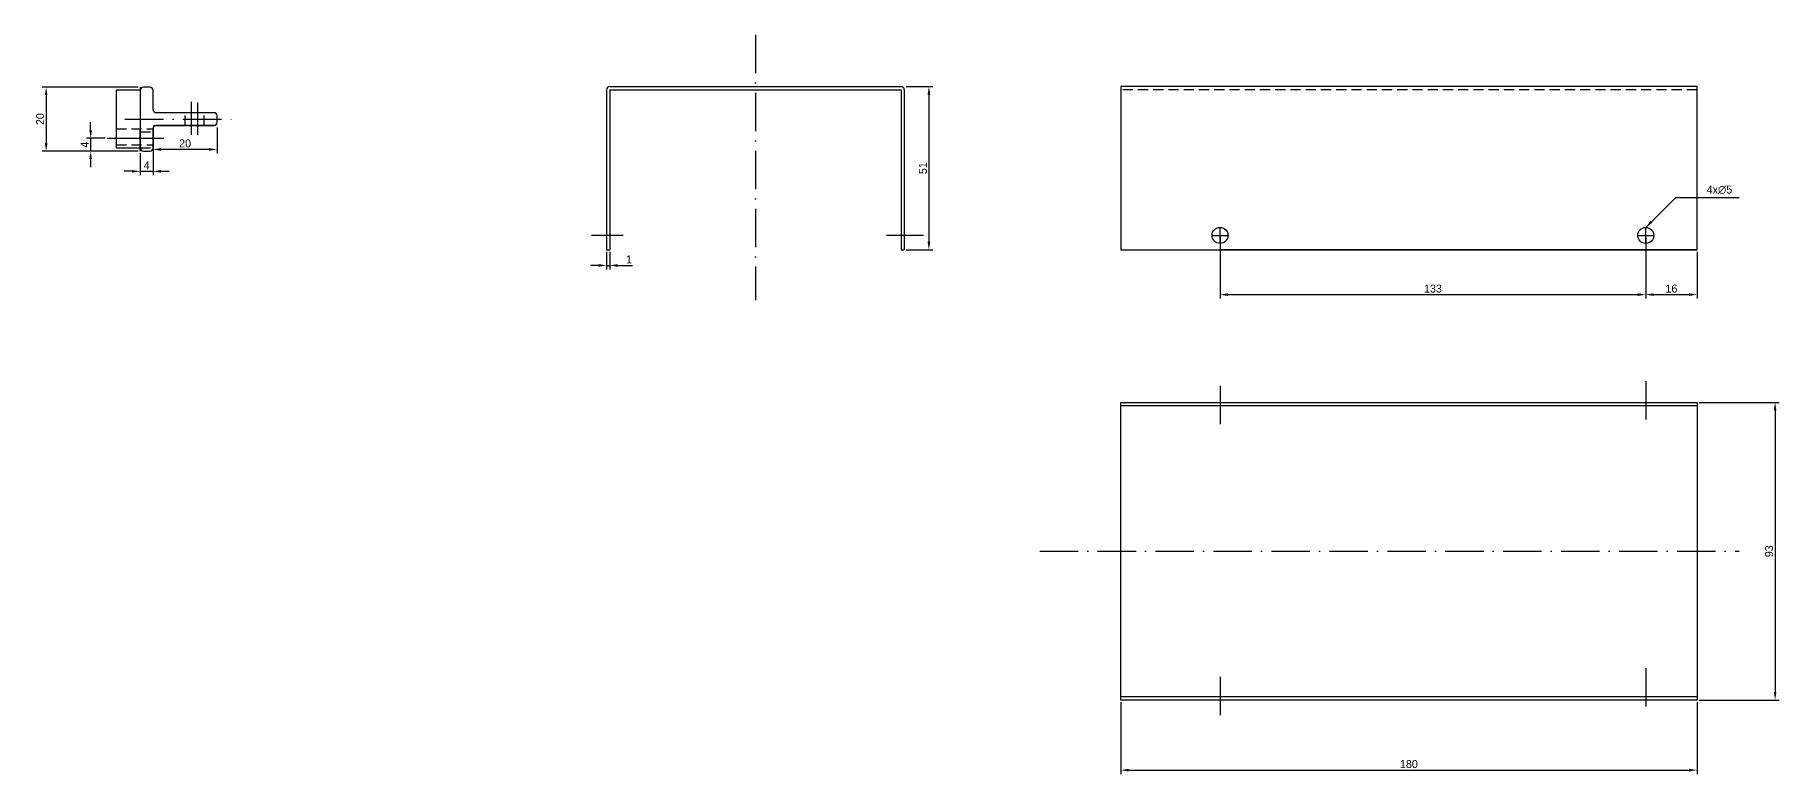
# Model space of a CAD drawing. Header units: millimetres. Extents: x -4548 to 362, y -239 to 259.
# Drawn here: x -1412 to -867, y -22 to 209 of the extents above; entities that cross this region are included whole.
import ezdxf

# ---------------------------------------------------------------- set-up
doc = ezdxf.new("R2010")
doc.units = ezdxf.units.MM
doc.linetypes.add('ACAD_ISO10W100', pattern=[18, 12, -3, 0, -3])
doc.linetypes.add('HIDDEN2', pattern=[4.7625, 3.175, -1.5875])
for name, color, linetype in [('Contorno', 7, 'Continuous'), ('Cortes', 140, 'HIDDEN2'), ('Cotas', 1, 'Continuous'), ('Linhas_de_Centro', 5, 'ACAD_ISO10W100')]:
    doc.layers.add(name, color=color, linetype=linetype)
doc.dimstyles.new('ISO-25', dxfattribs={"dimtxt": 2.5, "dimasz": 2.5, "dimexe": 1.25, "dimexo": 0.625, "dimtad": 1, "dimtxsty": 'Standard', "dimcen": 2.5, "dimadec": 0, "dimazin": 0, "dimtfac": 1, "dimtmove": 0, "dimatfit": 3, "dimfxl": 0, "dimarcsym": 0})

# ---------------------------------------------------------------- blocks, each defined once
blk = doc.blocks.new('*D21')
at = {"layer": 'Cotas', "color": 0, "lineweight": -2}
for p, q in [((-1139.88, 192.69), (-1131.56, 192.69)), ((-1132.81, 190.19), (-1132.81, 144.19)), ((-1139.88, 141.69), (-1131.56, 141.69))]:
    blk.add_line(p, q, dxfattribs=at)
at = {"layer": 'Cotas', "color": 0}
for points in [[(-1133.22, 190.19), (-1132.39, 190.19), (-1132.81, 192.69)], [(-1133.22, 144.19), (-1132.39, 144.19), (-1132.81, 141.69)]]:
    blk.add_solid(points, dxfattribs=at)
at = {"layer": 'Defpoints', "color": 0}
for p in [(-1140.51, 192.69), (-1140.51, 141.69), (-1132.81, 141.69)]:
    blk.add_point(p, dxfattribs=at)
at = {"layer": 'Cotas', "color": 0, "insert": (-1134.68, 167.19), "char_height": 2.5, "attachment_point": 5, "rotation": 90}
blk.add_mtext('51', dxfattribs=at)
blk = doc.blocks.new('*D22')
at = {"layer": 'Cotas', "color": 0, "lineweight": -2}
for p, q in [((-892.26, 94.03), (-867.24, 94.03)), ((-868.49, 91.53), (-868.49, 3.53)), ((-892.26, 1.03), (-867.24, 1.03))]:
    blk.add_line(p, q, dxfattribs=at)
at = {"layer": 'Cotas', "color": 0}
for points in [[(-868.91, 91.53), (-868.07, 91.53), (-868.49, 94.03)], [(-868.91, 3.53), (-868.07, 3.53), (-868.49, 1.03)]]:
    blk.add_solid(points, dxfattribs=at)
at = {"layer": 'Defpoints', "color": 0}
for p in [(-892.88, 94.03), (-892.88, 1.03), (-868.49, 1.03)]:
    blk.add_point(p, dxfattribs=at)
at = {"layer": 'Cotas', "color": 0, "insert": (-870.37, 47.53), "char_height": 2.5, "attachment_point": 5, "rotation": 90}
blk.add_mtext('93', dxfattribs=at)
blk = doc.blocks.new('*D23')
at = {"layer": 'Cotas', "color": 0, "lineweight": -2}
for p, q in [((-1236.01, 136.81), (-1238.51, 136.81)), ((-1233.51, 141.06), (-1233.51, 135.56)), ((-1233.51, 136.81), (-1232.51, 136.81)), ((-1232.51, 141.06), (-1232.51, 135.56)), ((-1230.01, 136.81), (-1225.42, 136.81))]:
    blk.add_line(p, q, dxfattribs=at)
at = {"layer": 'Cotas', "color": 0}
for points in [[(-1236.01, 137.23), (-1236.01, 136.39), (-1233.51, 136.81)], [(-1230.01, 137.23), (-1230.01, 136.39), (-1232.51, 136.81)]]:
    blk.add_solid(points, dxfattribs=at)
at = {"layer": 'Defpoints', "color": 0}
for p in [(-1233.51, 141.69), (-1232.51, 141.69), (-1232.51, 136.81)]:
    blk.add_point(p, dxfattribs=at)
at = {"layer": 'Cotas', "color": 0, "insert": (-1226.47, 138.69), "char_height": 2.5, "attachment_point": 5}
blk.add_mtext('1', dxfattribs=at)
blk = doc.blocks.new('*D25')
at = {"layer": 'Cotas', "color": 0, "lineweight": -2}
for p, q in [((-1072.88, 0.4), (-1072.88, -22.11)), ((-892.88, 0.4), (-892.88, -22.11)), ((-1070.38, -20.86), (-895.38, -20.86))]:
    blk.add_line(p, q, dxfattribs=at)
at = {"layer": 'Cotas', "color": 0}
for points in [[(-1070.38, -20.44), (-1070.38, -21.27), (-1072.88, -20.86)], [(-895.38, -20.44), (-895.38, -21.27), (-892.88, -20.86)]]:
    blk.add_solid(points, dxfattribs=at)
at = {"layer": 'Defpoints', "color": 0}
for p in [(-1072.88, 1.03), (-892.88, 1.03), (-892.88, -20.86)]:
    blk.add_point(p, dxfattribs=at)
at = {"layer": 'Cotas', "color": 0, "insert": (-982.88, -18.98), "char_height": 2.5, "attachment_point": 5}
blk.add_mtext('180', dxfattribs=at)
blk = doc.blocks.new('*D26')
at = {"layer": 'Cotas', "color": 0, "lineweight": -2}
for p, q in [((-1041.88, 145.56), (-1041.88, 126.43)), ((-908.88, 145.56), (-908.88, 126.43)), ((-1039.38, 127.68), (-911.38, 127.68))]:
    blk.add_line(p, q, dxfattribs=at)
at = {"layer": 'Cotas', "color": 0}
for points in [[(-1039.38, 128.1), (-1039.38, 127.27), (-1041.88, 127.68)], [(-911.38, 128.1), (-911.38, 127.27), (-908.88, 127.68)]]:
    blk.add_solid(points, dxfattribs=at)
at = {"layer": 'Defpoints', "color": 0}
for p in [(-1041.88, 146.19), (-908.88, 146.19), (-908.88, 127.68)]:
    blk.add_point(p, dxfattribs=at)
at = {"layer": 'Cotas', "color": 0, "insert": (-975.38, 129.56), "char_height": 2.5, "attachment_point": 5}
blk.add_mtext('133', dxfattribs=at)
blk = doc.blocks.new('*D27')
at = {"layer": 'Cotas', "color": 0, "lineweight": -2}
for p, q in [((-908.88, 145.56), (-908.88, 126.43)), ((-892.88, 141.06), (-892.88, 126.43)), ((-906.38, 127.68), (-895.38, 127.68))]:
    blk.add_line(p, q, dxfattribs=at)
at = {"layer": 'Cotas', "color": 0}
for points in [[(-906.38, 128.1), (-906.38, 127.27), (-908.88, 127.68)], [(-895.38, 128.1), (-895.38, 127.27), (-892.88, 127.68)]]:
    blk.add_solid(points, dxfattribs=at)
at = {"layer": 'Defpoints', "color": 0}
for p in [(-908.88, 146.19), (-892.88, 141.69), (-892.88, 127.68)]:
    blk.add_point(p, dxfattribs=at)
at = {"layer": 'Cotas', "color": 0, "insert": (-900.88, 129.56), "char_height": 2.5, "attachment_point": 5}
blk.add_mtext('16', dxfattribs=at)
blk = doc.blocks.new('*D28')
at = {"layer": 'Cotas', "color": 0, "lineweight": -2}
for p, q in [((-1379.15, 171.9), (-1379.15, 164.96)), ((-1375.15, 171.9), (-1375.15, 164.96)), ((-1381.65, 166.21), (-1384.15, 166.21)), ((-1379.15, 166.21), (-1375.15, 166.21)), ((-1372.65, 166.21), (-1370.15, 166.21))]:
    blk.add_line(p, q, dxfattribs=at)
at = {"layer": 'Cotas', "color": 0}
for points in [[(-1381.65, 166.63), (-1381.65, 165.8), (-1379.15, 166.21)], [(-1372.65, 166.63), (-1372.65, 165.8), (-1375.15, 166.21)]]:
    blk.add_solid(points, dxfattribs=at)
at = {"layer": 'Defpoints', "color": 0}
for p in [(-1379.15, 172.53), (-1375.15, 172.53), (-1375.15, 166.21)]:
    blk.add_point(p, dxfattribs=at)
at = {"layer": 'Cotas', "color": 0, "insert": (-1377.15, 168.09), "char_height": 2.5, "attachment_point": 5}
blk.add_mtext('4', dxfattribs=at)
blk = doc.blocks.new('*D29')
at = {"layer": 'Cotas', "color": 0, "lineweight": -2}
for p, q in [((-1379.78, 192.53), (-1409.8, 192.53)), ((-1408.55, 190.03), (-1408.55, 175.03)), ((-1379.78, 172.53), (-1409.8, 172.53))]:
    blk.add_line(p, q, dxfattribs=at)
at = {"layer": 'Cotas', "color": 0}
for points in [[(-1408.97, 190.03), (-1408.13, 190.03), (-1408.55, 192.53)], [(-1408.97, 175.03), (-1408.13, 175.03), (-1408.55, 172.53)]]:
    blk.add_solid(points, dxfattribs=at)
at = {"layer": 'Defpoints', "color": 0}
for p in [(-1379.15, 192.53), (-1408.55, 172.53), (-1379.15, 172.53)]:
    blk.add_point(p, dxfattribs=at)
at = {"layer": 'Cotas', "color": 0, "insert": (-1410.43, 182.53), "char_height": 2.5, "attachment_point": 5, "rotation": 90}
blk.add_mtext('20', dxfattribs=at)
blk = doc.blocks.new('*D30')
at = {"layer": 'Cotas', "color": 0, "lineweight": -2}
for p, q in [((-1375.15, 179.9), (-1375.15, 171.79)), ((-1355.15, 179.9), (-1355.15, 171.79)), ((-1357.65, 173.04), (-1372.65, 173.04))]:
    blk.add_line(p, q, dxfattribs=at)
at = {"layer": 'Cotas', "color": 0}
for points in [[(-1372.65, 173.46), (-1372.65, 172.63), (-1375.15, 173.04)], [(-1357.65, 173.46), (-1357.65, 172.63), (-1355.15, 173.04)]]:
    blk.add_solid(points, dxfattribs=at)
at = {"layer": 'Defpoints', "color": 0}
for p in [(-1375.15, 180.53), (-1355.15, 180.53), (-1375.15, 173.04)]:
    blk.add_point(p, dxfattribs=at)
at = {"layer": 'Cotas', "color": 0, "insert": (-1365.15, 174.92), "char_height": 2.5, "attachment_point": 5}
blk.add_mtext('20', dxfattribs=at)
blk = doc.blocks.new('*D37')
at = {"layer": 'Cotas', "color": 0, "lineweight": -2}
for p, q in [((-1394.65, 179.03), (-1394.65, 181.53)), ((-1390.14, 176.53), (-1395.9, 176.53)), ((-1394.65, 176.53), (-1394.65, 172.53)), ((-1390.14, 172.53), (-1395.9, 172.53)), ((-1394.65, 170.03), (-1394.65, 167.53))]:
    blk.add_line(p, q, dxfattribs=at)
at = {"layer": 'Cotas', "color": 0}
for points in [[(-1395.06, 179.03), (-1394.23, 179.03), (-1394.65, 176.53)], [(-1395.06, 170.03), (-1394.23, 170.03), (-1394.65, 172.53)]]:
    blk.add_solid(points, dxfattribs=at)
at = {"layer": 'Defpoints', "color": 0}
for p in [(-1389.51, 176.53), (-1394.65, 172.53), (-1389.51, 172.53)]:
    blk.add_point(p, dxfattribs=at)
at = {"layer": 'Cotas', "color": 0, "insert": (-1396.52, 174.53), "char_height": 2.5, "attachment_point": 5, "rotation": 90}
blk.add_mtext('4', dxfattribs=at)

msp = doc.modelspace()

# ---------------------------------------------------------------- linework, layer by layer
at = {"layer": 'Contorno'}
for p, q in [((-1379.151, 191.526), (-1386.651, 191.526)), ((-1386.651, 191.526), (-1386.651, 173.526)), ((-1379.151, 192.526), (-1379.151, 191.526)), ((-1379.151, 191.526), (-1379.151, 173.526)), ((-1376.151, 192.526), (-1378.151, 192.526)), ((-1375.151, 185.526), (-1375.151, 191.526)), ((-1233.507, 191.69), (-1233.507, 141.69)), ((-1232.507, 192.69), (-1141.507, 192.69)), ((-1232.507, 191.69), (-1232.507, 141.69)), ((-1232.507, 191.69), (-1141.507, 191.69)), ((-1141.507, 191.69), (-1141.507, 141.69)), ((-1140.507, 191.69), (-1140.507, 141.69)), ((-892.881, 192.69), (-1072.881, 192.69)), ((-1072.881, 192.69), (-1072.881, 141.69)), ((-892.881, 141.69), (-892.881, 192.69)), ((-1363.151, 177.579), (-1363.151, 187.967)), ((-1361.151, 177.579), (-1361.151, 187.724)), ((-1375.151, 180.526), (-1356.151, 180.526)), ((-1356.151, 184.526), (-1374.151, 184.526)), ((-1356.151, 180.526), (-1374.151, 180.526)), ((-1356.151, 180.526), (-1363.151, 180.526)), ((-1356.151, 180.526), (-1363.151, 180.526)), ((-1363.151, 180.526), (-1361.151, 180.526)), ((-1356.151, 180.526), (-1361.151, 180.526)), ((-1361.151, 180.526), (-1359.151, 180.526)), ((-1355.151, 181.526), (-1355.151, 183.526)), ((-1389.511, 176.526), (-1371.807, 176.526)), ((-1379.151, 176.526), (-1379.151, 179.526)), ((-1379.151, 176.526), (-1379.151, 178.526)), ((-1379.151, 172.526), (-1379.151, 176.526)), ((-1375.151, 173.526), (-1375.151, 179.526)), ((-1386.651, 173.526), (-1379.151, 173.526)), ((-1378.151, 172.526), (-1376.151, 172.526)), ((-1233.507, 141.69), (-1232.507, 141.69)), ((-1141.507, 141.69), (-1140.507, 141.69)), ((-1072.881, 141.69), (-892.881, 141.69)), ((-908.881, 141.69), (-1041.881, 141.69)), ((-892.881, 141.69), (-908.881, 141.69)), ((-1072.881, 94.028), (-892.881, 94.028)), ((-1072.881, 1.028), (-1072.881, 94.028)), ((-1072.881, 93.028), (-892.881, 93.028)), ((-892.881, 94.028), (-892.881, 1.028)), ((-892.881, 2.028), (-1072.881, 2.028)), ((-892.881, 1.028), (-1072.881, 1.028))]:
    msp.add_line(p, q, dxfattribs=at)
for centre in [(-1041.881, 146.19), (-908.881, 146.19)]:
    msp.add_circle(centre, 2.5, dxfattribs=at)
for centre, start, end in [((-1378.151, 191.526), 90, 180), ((-1376.151, 191.526), 0, 90), ((-1232.507, 191.69), 90, 180), ((-1141.507, 191.69), 0, 90), ((-1374.151, 185.526), 180, 270), ((-1374.151, 179.526), 90, 180), ((-1356.151, 183.526), 0, 90), ((-1356.151, 181.526), 270, 0), ((-1378.151, 173.526), 180, 270), ((-1376.151, 173.526), 270, 360)]:
    msp.add_arc(centre, 1, start, end, dxfattribs=at)
at = {"layer": 'Cortes'}
for p, q in [((-892.881, 191.69), (-1072.881, 191.69)), ((-1365.151, 180.526), (-1365.151, 184.526)), ((-1363.151, 180.526), (-1363.151, 184.526)), ((-1359.151, 180.526), (-1359.151, 184.526)), ((-1386.651, 179.526), (-1375.151, 179.526)), ((-1386.651, 174.526), (-1375.151, 174.526)), ((-1379.151, 178.526), (-1375.151, 178.526)), ((-1379.151, 173.526), (-1375.151, 173.526))]:
    msp.add_line(p, q, dxfattribs=at)
at = {"layer": 'Linhas_de_Centro'}
for p, q in [((-1187.007, 208.835), (-1187.007, 125.928)), ((-1383.92, 182.526), (-1349.382, 182.526)), ((-1041.881, 143.69), (-1041.881, 148.69)), ((-908.881, 143.69), (-908.881, 148.69)), ((-1228.324, 146.19), (-1238.179, 146.19)), ((-1134.453, 146.19), (-1146.061, 146.19)), ((-1044.381, 146.19), (-1039.381, 146.19)), ((-911.381, 146.19), (-906.381, 146.19)), ((-1041.881, 99.238), (-1041.881, 85.796)), ((-908.881, 100.653), (-908.881, 88.272)), ((-1098.212, 47.528), (-879.723, 47.528)), ((-908.881, 10.998), (-908.881, -3.761)), ((-1041.881, 8.279), (-1041.881, -3.761))]:
    msp.add_line(p, q, dxfattribs=at)

# ---------------------------------------------------------------- texts
at = {"layer": 'Cotas', "insert": (-889.864, 161.77), "char_height": 2.5, "width": 25.3366, "attachment_point": 1}
msp.add_mtext('4x{\\Fgdt.shx;n}5', dxfattribs=at)

# ---------------------------------------------------------------- dimensions: what is measured, and where the dimension line sits
at = {"layer": 'Cotas'}
dim = msp.add_linear_dim(base=(-1408.551, 172.526), p1=(-1379.151, 192.526), p2=(-1379.151, 172.526), angle=90, dimstyle='ISO-25', dxfattribs=at)
dim.commit()
dim.dimension.update_dxf_attribs({"geometry": '*D29', "text_midpoint": (-1408.551, 182.526), "dimtype": 160})
for base, p1, p2, picture, middle in [((-1132.807, 141.69), (-1140.507, 192.69), (-1140.507, 141.69), '*D21', (-1134.682, 167.19)), ((-1394.647, 172.526), (-1389.511, 176.526), (-1389.511, 172.526), '*D37', (-1396.522, 174.526)), ((-868.49, 1.028), (-892.881, 94.028), (-892.881, 1.028), '*D22', (-870.365, 47.528))]:
    dim = msp.add_linear_dim(base=base, p1=p1, p2=p2, angle=90, dimstyle='ISO-25', dxfattribs=at)
    dim.commit()
    dim.dimension.update_dxf_attribs({"geometry": picture, "text_midpoint": middle})
for base, p1, p2, picture, middle in [((-1375.151, 173.044), (-1355.151, 180.526), (-1375.151, 180.526), '*D30', (-1365.151, 174.919)), ((-1375.151, 166.213), (-1379.151, 172.526), (-1375.151, 172.526), '*D28', (-1377.151, 168.088)), ((-1232.507, 136.811), (-1233.507, 141.69), (-1232.507, 141.69), '*D23', (-1226.465, 138.686)), ((-908.881, 127.683), (-1041.881, 146.19), (-908.881, 146.19), '*D26', (-975.381, 129.558)), ((-892.881, -20.855), (-1072.881, 1.028), (-892.881, 1.028), '*D25', (-982.881, -18.98))]:
    dim = msp.add_linear_dim(base=base, p1=p1, p2=p2, dimstyle='ISO-25', dxfattribs=at)
    dim.commit()
    dim.dimension.update_dxf_attribs({"geometry": picture, "text_midpoint": middle})
dim = msp.add_linear_dim(base=(-892.881, 127.683), p1=(-908.881, 146.19), p2=(-892.881, 141.69), dimstyle='ISO-25', override={"dimtmove": 1}, dxfattribs=at)
dim.commit()
dim.dimension.update_dxf_attribs({"geometry": '*D27', "text_midpoint": (-900.881, 129.558)})

# ---------------------------------------------------------------- leaders
msp.add_leader([(-908.881, 148.69), (-899.508, 158.016), (-879.729, 158.016)], dimstyle='ISO-25', override={"dimgap": 0.625, "dimtad": 0}, dxfattribs=at)

doc.saveas('drawing.dxf')
